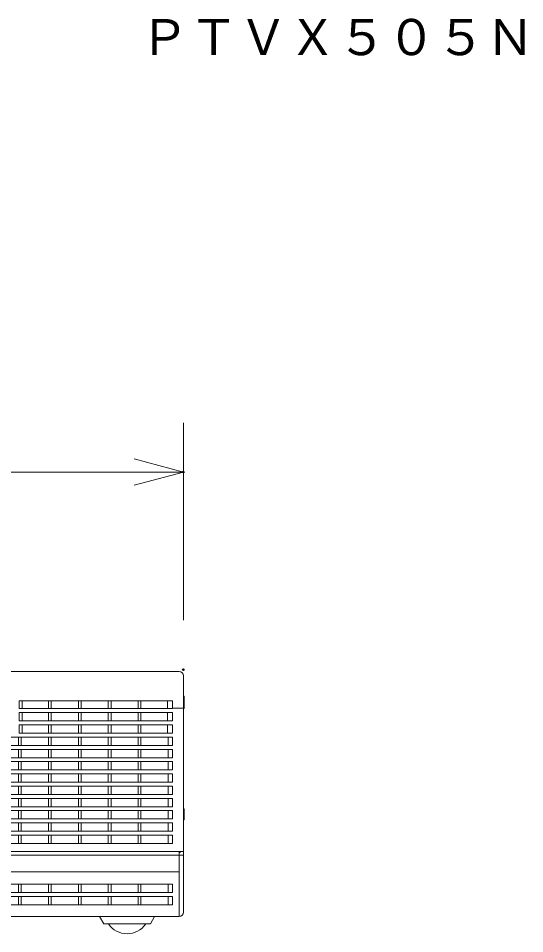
# Model space of a CAD drawing. Units: millimetres, scale not verified. Extents: x -62 to 63, y -57 to 57.
# Drawn here: x 39.07 to 59.57, y 11.34 to 48.4 of the extents above; entities that cross this region are included whole.
import ezdxf
from ezdxf.enums import TextEntityAlignment as Align

# ---------------------------------------------------------------- set-up
doc = ezdxf.new("R2010")
doc.units = ezdxf.units.MM
doc.header["$LTSCALE"] = 0.125
doc.header["$PDMODE"] = 32
doc.header["$PDSIZE"] = 0.0625
for name, color, linetype, lineweight in [('0-0_0', 7, 'Continuous', 9), ('0-3_GAIKEI', 7, 'Continuous', 9), ('0-6_SUNPO', 7, 'Continuous', 9)]:
    doc.layers.add(name, color=color, linetype=linetype, lineweight=lineweight)
doc.layers.add('0-4_TOUROKU', color=7, linetype='Continuous')
doc.layers.add('0-5_DEFPOINTS', color=7, linetype='Continuous')
doc.styles.add('ＭＳ ゴシック', font='')
doc.styles.get('ＭＳ ゴシック').set_extended_font_data('MS Gothic')

# ---------------------------------------------------------------- blocks, each defined once
blk = doc.blocks.new('_OPEN30')
at = {"layer": '0-0_0'}
blk.add_line((0, 0), (-1, 0), dxfattribs=at)
blk.add_lwpolyline([(-1, 0.26795), (0, 0), (-1, -0.26795)], dxfattribs=at)
blk = doc.blocks.new('D6')
at = {"layer": '0-5_DEFPOINTS'}
for p in [(43.3516, 29.6546), (12.8516, 21.6546), (43.3516, 21.6546)]:
    blk.add_point(p, dxfattribs=at)
at = {"layer": '0-6_SUNPO'}
for p, q in [((12.8516, 23.6546), (12.8516, 31.6546)), ((43.3516, 23.6546), (43.3516, 31.6546)), ((14.8516, 29.6546), (41.3516, 29.6546))]:
    blk.add_line(p, q, dxfattribs=at)
at = {"layer": '0-6_SUNPO', "xscale": 2, "yscale": 2, "rotation": 180}
blk.add_blockref('_OPEN30', (12.8516, 29.6546), dxfattribs=at)
at = {"layer": '0-6_SUNPO', "xscale": 2, "yscale": 2}
blk.add_blockref('_OPEN30', (43.3516, 29.6546), dxfattribs=at)
at = {"layer": '0-6_SUNPO', "style": 'ＭＳ ゴシック'}
blk.add_text('305', height=1.833, dxfattribs=at).set_placement((26.2266, 30.1546), align=Align.BOTTOM_LEFT)

msp = doc.modelspace()

# ---------------------------------------------------------------- linework, layer by layer
at = {"layer": '0-3_GAIKEI', "lineweight": 18}
for p, q in [((15.4343, 21.9585), (45.5771, 21.9585)), ((45.7557, 21.7997), (45.7546, 21.7997)), ((45.7557, 21.7997), (45.7557, 12.214)), ((18.4831, 12.0354), (45.5771, 12.0354))]:
    msp.add_line(p, q, dxfattribs=at)
at = {"layer": '0-3_GAIKEI'}
for p, q in [((39.1023, 20.4601), (39.1023, 20.7677)), ((45.3155, 20.7677), (39.1023, 20.7677)), ((39.2214, 20.4601), (39.2214, 20.7677)), ((40.2931, 20.7677), (40.2931, 20.4603)), ((40.4022, 20.7677), (40.4022, 20.4603)), ((41.5037, 20.7677), (41.5037, 20.4605)), ((41.6128, 20.7677), (41.6128, 20.4605)), ((42.7143, 20.7677), (42.7143, 20.4607)), ((42.8235, 20.7677), (42.8235, 20.4607)), ((43.9249, 20.7677), (43.9249, 20.4609)), ((44.0341, 20.7677), (44.0341, 20.4609)), ((45.1058, 20.4611), (45.1058, 20.7677)), ((45.3155, 20.4611), (45.3155, 20.7677)), ((39.1023, 20.4601), (45.3155, 20.4611)), ((45.7557, 20.47), (45.3177, 20.47)), ((39.1023, 19.954), (39.1023, 20.2914)), ((45.3177, 20.2914), (39.1023, 20.2914)), ((39.2214, 19.954), (39.2214, 20.2914)), ((40.2931, 20.2914), (40.2931, 19.954)), ((40.4022, 20.2914), (40.4022, 19.954)), ((41.5037, 20.2914), (41.5037, 19.954)), ((41.6128, 20.2914), (41.6128, 19.954)), ((42.7143, 20.2914), (42.7143, 19.954)), ((42.8235, 20.2914), (42.8235, 19.954)), ((43.9249, 20.2914), (43.9249, 19.954)), ((44.0341, 20.2914), (44.0341, 19.954)), ((45.1058, 19.954), (45.1058, 20.2914)), ((45.3155, 19.954), (45.3155, 20.2914)), ((39.1023, 19.954), (45.3177, 19.954)), ((39.1023, 19.4579), (39.1023, 19.7953)), ((45.3177, 19.7953), (39.1023, 19.7953)), ((39.2214, 19.4579), (39.2214, 19.7953)), ((40.2931, 19.7953), (40.2931, 19.4579)), ((40.4022, 19.7953), (40.4022, 19.4579)), ((41.5037, 19.7953), (41.5037, 19.4579)), ((41.6128, 19.7953), (41.6128, 19.4579)), ((42.7143, 19.7953), (42.7143, 19.4579)), ((42.8235, 19.7953), (42.8235, 19.4579)), ((43.9249, 19.7953), (43.9249, 19.4579)), ((44.0341, 19.7953), (44.0341, 19.4579)), ((45.1058, 19.4579), (45.1058, 19.7953)), ((45.3155, 19.4579), (45.3155, 19.7953)), ((45.3177, 19.2991), (19.6396, 19.2991)), ((39.0824, 19.2991), (39.0824, 18.9673)), ((39.1023, 19.4579), (45.3177, 19.4579)), ((39.1916, 19.2991), (39.1916, 18.9673)), ((40.2931, 19.2991), (40.2931, 18.9673)), ((40.4022, 19.2991), (40.4022, 18.9673)), ((41.5037, 19.2991), (41.5037, 18.9673)), ((41.6128, 19.2991), (41.6128, 18.9673)), ((42.7143, 19.2991), (42.7143, 18.9673)), ((42.8235, 19.2991), (42.8235, 18.9673)), ((43.9249, 19.2991), (43.9249, 18.9673)), ((44.0341, 19.2991), (44.0341, 18.9673)), ((45.1355, 19.2991), (45.1355, 18.9673)), ((45.3177, 19.2991), (45.3177, 18.9617)), ((19.6396, 18.9617), (45.3177, 18.9617)), ((45.3177, 18.8029), (19.6396, 18.8029)), ((39.0824, 18.8029), (39.0824, 18.4712)), ((39.1916, 18.8029), (39.1916, 18.4712)), ((40.2931, 18.8029), (40.2931, 18.4712)), ((40.4022, 18.8029), (40.4022, 18.4712)), ((41.5037, 18.8029), (41.5037, 18.4712)), ((41.6128, 18.8029), (41.6128, 18.4712)), ((42.7143, 18.8029), (42.7143, 18.4712)), ((42.8235, 18.8029), (42.8235, 18.4712)), ((43.9249, 18.8029), (43.9249, 18.4712)), ((44.0341, 18.8029), (44.0341, 18.4712)), ((45.1355, 18.8029), (45.1355, 18.4712)), ((45.3177, 18.8029), (45.3177, 18.4656)), ((19.6396, 18.4656), (45.3177, 18.4656)), ((45.3177, 18.3068), (19.6396, 18.3068)), ((39.0824, 18.3068), (39.0824, 17.975)), ((39.1916, 18.3068), (39.1916, 17.975)), ((40.2931, 18.3068), (40.2931, 17.975)), ((40.4022, 18.3068), (40.4022, 17.975)), ((41.5037, 18.3068), (41.5037, 17.975)), ((41.6128, 18.3068), (41.6128, 17.975)), ((42.7143, 18.3068), (42.7143, 17.975)), ((42.8235, 18.3068), (42.8235, 17.975)), ((43.9249, 18.3068), (43.9249, 17.975)), ((44.0341, 18.3068), (44.0341, 17.975)), ((45.1355, 18.3068), (45.1355, 17.975)), ((45.3177, 18.3068), (45.3177, 17.9694)), ((19.6396, 17.9694), (45.3177, 17.9694)), ((45.3177, 17.8106), (19.6396, 17.8106)), ((39.0824, 17.8106), (39.0824, 17.4789)), ((39.1916, 17.8106), (39.1916, 17.4789)), ((40.2931, 17.8106), (40.2931, 17.4789)), ((40.4022, 17.8106), (40.4022, 17.4789)), ((41.5037, 17.8106), (41.5037, 17.4789)), ((41.6128, 17.8106), (41.6128, 17.4789)), ((42.7143, 17.8106), (42.7143, 17.4789)), ((42.8235, 17.8106), (42.8235, 17.4789)), ((43.9249, 17.8106), (43.9249, 17.4789)), ((44.0341, 17.8106), (44.0341, 17.4789)), ((45.1355, 17.8106), (45.1355, 17.4789)), ((45.3177, 17.8106), (45.3177, 17.4732)), ((19.6396, 17.4732), (45.3177, 17.4732)), ((45.3177, 17.3145), (19.6396, 17.3145)), ((39.0824, 17.3145), (39.0824, 16.9827)), ((39.1916, 17.3145), (39.1916, 16.9827)), ((40.2931, 17.3145), (40.2931, 16.9827)), ((40.4022, 17.3145), (40.4022, 16.9827)), ((41.5037, 17.3145), (41.5037, 16.9827)), ((41.6128, 17.3145), (41.6128, 16.9827)), ((42.7143, 17.3145), (42.7143, 16.9827)), ((42.8235, 17.3145), (42.8235, 16.9827)), ((43.9249, 17.3145), (43.9249, 16.9827)), ((44.0341, 17.3145), (44.0341, 16.9827)), ((45.1355, 17.3145), (45.1355, 16.9827)), ((45.3177, 17.3145), (45.3177, 16.9771)), ((19.6396, 16.9771), (45.3177, 16.9771)), ((45.3177, 16.8183), (19.6396, 16.8183)), ((39.0824, 16.8183), (39.0824, 16.4866)), ((39.1916, 16.8183), (39.1916, 16.4866)), ((40.2931, 16.8183), (40.2931, 16.4866)), ((40.4022, 16.8183), (40.4022, 16.4866)), ((41.5037, 16.8183), (41.5037, 16.4866)), ((41.6128, 16.8183), (41.6128, 16.4866)), ((42.7143, 16.8183), (42.7143, 16.4866)), ((42.8235, 16.8183), (42.8235, 16.4866)), ((43.9249, 16.8183), (43.9249, 16.4866)), ((44.0341, 16.8183), (44.0341, 16.4866)), ((45.1355, 16.8183), (45.1355, 16.4866)), ((45.3177, 16.8183), (45.3177, 16.4809)), ((19.6396, 16.4809), (45.3177, 16.4809)), ((45.3177, 16.3222), (19.6396, 16.3222)), ((39.0824, 16.3222), (39.0824, 15.9904)), ((39.1916, 16.3222), (39.1916, 15.9904)), ((40.2931, 16.3222), (40.2931, 15.9904)), ((40.4022, 16.3222), (40.4022, 15.9904)), ((41.5037, 16.3222), (41.5037, 15.9904)), ((41.6128, 16.3222), (41.6128, 15.9904)), ((42.7143, 16.3222), (42.7143, 15.9904)), ((42.8235, 16.3222), (42.8235, 15.9904)), ((43.9249, 16.3222), (43.9249, 15.9904)), ((44.0341, 16.3222), (44.0341, 15.9904)), ((45.1355, 16.3222), (45.1355, 15.9904)), ((45.3177, 16.3222), (45.3177, 15.9848)), ((19.6396, 15.9848), (45.3177, 15.9848)), ((45.3177, 15.826), (19.6396, 15.826)), ((39.0824, 15.826), (39.0824, 15.4943)), ((39.1916, 15.826), (39.1916, 15.4943)), ((40.2931, 15.826), (40.2931, 15.4943)), ((40.4022, 15.826), (40.4022, 15.4943)), ((41.5037, 15.826), (41.5037, 15.4943)), ((41.6128, 15.826), (41.6128, 15.4943)), ((42.7143, 15.826), (42.7143, 15.4943)), ((42.8235, 15.826), (42.8235, 15.4943)), ((43.9249, 15.826), (43.9249, 15.4943)), ((44.0341, 15.826), (44.0341, 15.4943)), ((45.1355, 15.826), (45.1355, 15.4943)), ((45.3177, 15.826), (45.3177, 15.4886)), ((19.6396, 15.4886), (45.3177, 15.4886)), ((45.3177, 15.3299), (19.6396, 15.3299)), ((39.0824, 15.3299), (39.0824, 14.9981)), ((39.1916, 15.3299), (39.1916, 14.9981)), ((40.2931, 15.3299), (40.2931, 14.9981)), ((40.4022, 15.3299), (40.4022, 14.9981)), ((41.5037, 15.3299), (41.5037, 14.9981)), ((41.6128, 15.3299), (41.6128, 14.9981)), ((42.7143, 15.3299), (42.7143, 14.9981)), ((42.8235, 15.3299), (42.8235, 14.9981)), ((43.9249, 15.3299), (43.9249, 14.9981)), ((44.0341, 15.3299), (44.0341, 14.9981)), ((45.1355, 15.3299), (45.1355, 14.9981)), ((45.3177, 15.3299), (45.3177, 14.9925)), ((19.6396, 14.9925), (45.3177, 14.9925)), ((45.3177, 13.3413), (19.6396, 13.3413)), ((39.0824, 13.3413), (39.0824, 13.0096)), ((39.1916, 13.3413), (39.1916, 13.0096)), ((40.2931, 13.3413), (40.2931, 13.0096)), ((40.4022, 13.3413), (40.4022, 13.0096)), ((41.5037, 13.3413), (41.5037, 13.0096)), ((41.6128, 13.3413), (41.6128, 13.0096)), ((42.7143, 13.3413), (42.7143, 13.0096)), ((42.8235, 13.3413), (42.8235, 13.0096)), ((43.9249, 13.3413), (43.9249, 13.0096)), ((44.0341, 13.3413), (44.0341, 13.0096)), ((45.1355, 13.3413), (45.1355, 13.0096)), ((45.3177, 13.3413), (45.3177, 13.0039)), ((19.6396, 13.0039), (45.3177, 13.0039)), ((45.3177, 12.8452), (19.6396, 12.8452)), ((39.0824, 12.8452), (39.0824, 12.5134)), ((39.1916, 12.8452), (39.1916, 12.5134)), ((40.2931, 12.8452), (40.2931, 12.5134)), ((40.4022, 12.8452), (40.4022, 12.5134)), ((41.5037, 12.8452), (41.5037, 12.5134)), ((41.6128, 12.8452), (41.6128, 12.5134)), ((42.7143, 12.8452), (42.7143, 12.5134)), ((42.8235, 12.8452), (42.8235, 12.5134)), ((43.9249, 12.8452), (43.9249, 12.5134)), ((44.0341, 12.8452), (44.0341, 12.5134)), ((45.1355, 12.8452), (45.1355, 12.5134)), ((45.3177, 12.8452), (45.3177, 12.5078)), ((19.6396, 12.5078), (45.3177, 12.5078))]:
    msp.add_line(p, q, dxfattribs=at)
at = {"layer": '0-3_GAIKEI', "color": 1, "lineweight": 18}
for p, q in [((45.7557, 20.9563), (45.7855, 20.9563)), ((45.7855, 20.9563), (45.7855, 20.4601)), ((45.7557, 20.7082), (45.7855, 20.7082)), ((45.7557, 20.4601), (45.7855, 20.4601)), ((45.7557, 16.3916), (45.7855, 16.3916)), ((45.7855, 16.3916), (45.7855, 15.9451)), ((45.7557, 16.1336), (45.7855, 16.1336)), ((45.7557, 15.9451), (45.7855, 15.9451)), ((45.7557, 14.665), (15.4343, 14.665)), ((17.9945, 14.5162), (45.7557, 14.5162)), ((45.5771, 14.6154), (45.5771, 12.0354)), ((45.5858, 14.6653), (45.5875, 14.6154)), ((45.6155, 14.665), (45.6173, 14.6154)), ((45.5771, 13.8514), (18.3329, 13.8514)), ((42.362, 12.0354), (42.5307, 11.7377)), ((44.5848, 12.0354), (44.4161, 11.7377)), ((44.4161, 11.7377), (42.5307, 11.7377))]:
    msp.add_line(p, q, dxfattribs=at)
at = {"layer": '0-3_GAIKEI', "lineweight": 18}
for centre, start, end in [((45.5771, 21.7799), 0, 90), ((45.5771, 12.214), 270, 0)]:
    msp.add_arc(centre, 0.1786, start, end, dxfattribs=at)
at = {"layer": '0-3_GAIKEI', "color": 1, "lineweight": 18}
msp.add_arc((43.4734, 12.258), 0.9172, 214.64964, 325.35036, dxfattribs=at)

# ---------------------------------------------------------------- block references
at = {"layer": '0-6_SUNPO'}
msp.add_blockref('D6', (2.4041, 0.3735), dxfattribs=at)

# ---------------------------------------------------------------- texts
at = {"layer": '0-4_TOUROKU', "style": 'ＭＳ ゴシック'}
msp.add_text('ＰＴＶＸ５０５Ｎ', height=1.466, dxfattribs=at).set_placement((43.9856, 46.4664), align=Align.BOTTOM_LEFT)

doc.saveas('drawing.dxf')
